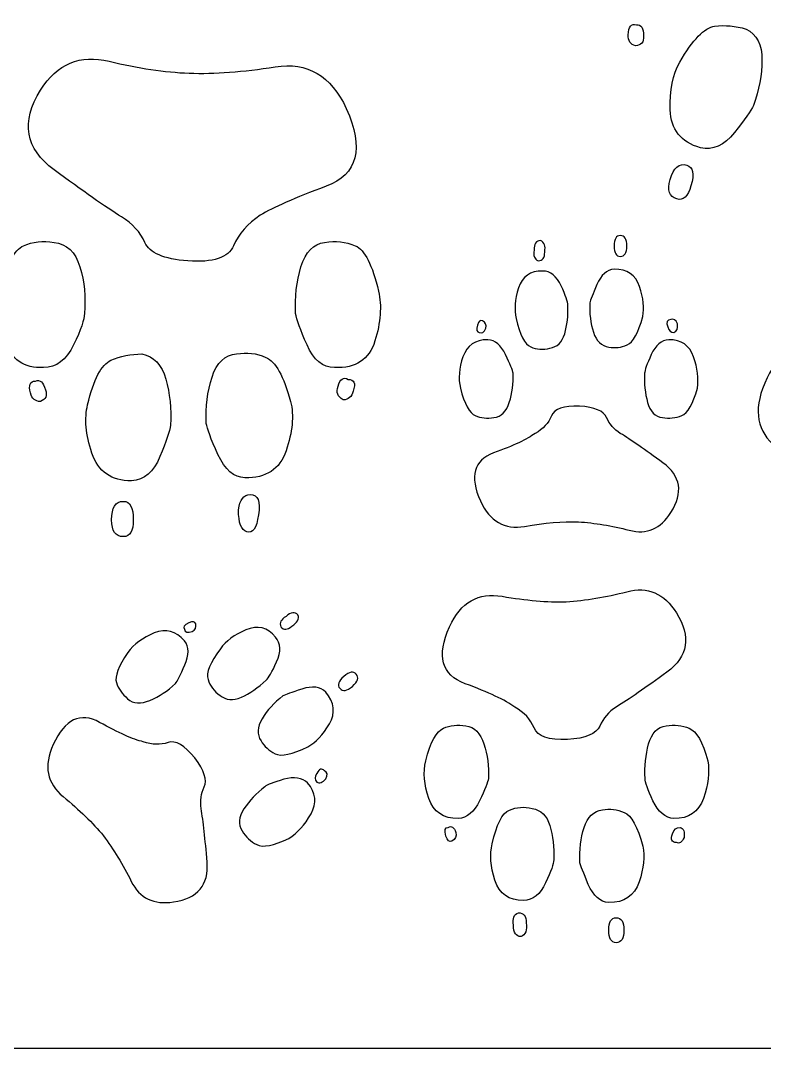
# Model space of a CAD drawing. Header units: centimetres. Extents: x -9.9 to 9.7, y -12.2 to 6.9.
# Drawn here: x 3.737 to 6.684, y -12.22 to -8.15 of the extents above; entities that cross this region are included whole.
import ezdxf

# ---------------------------------------------------------------- set-up
doc = ezdxf.new("R2010")
doc.units = ezdxf.units.CM
doc.header["$MEASUREMENT"] = 0
doc.layers.add('layer 1', color=7, linetype='Continuous')

msp = doc.modelspace()

# ---------------------------------------------------------------- linework, layer by layer
at = {"layer": 'layer 1', "color": 242}
for points, knots in [([(0.25774, -12.21967), (0.25774, -12.21967), (9.65174, -12.21967), (9.65174, -12.21967), (9.65174, -12.21967), (9.65174, -12.21967), (9.65174, 6.88145), (9.65174, 6.88145), (9.65174, 6.88145), (9.65174, 6.88145), (0.25774, 6.88145), (0.25774, 6.88145), (0.25774, 6.88145), (0.25774, 6.88145), (0.25774, -12.21967), (0.25774, -12.21967)], [0, 0, 0, 0, 0.2, 0.2, 0.2, 0.2, 0.4, 0.4, 0.4, 0.4, 0.6, 0.6, 0.6, 0.6, 1, 1, 1, 1]), ([(6.17261, -8.25056), (6.19544, -8.24899), (6.20642, -8.23562), (6.2046, -8.21144), (6.2046, -8.21144), (6.20487, -8.18021), (6.19565, -8.16599), (6.1767, -8.16742), (6.1767, -8.16742), (6.15612, -8.16136), (6.14515, -8.17473), (6.14395, -8.20696), (6.14395, -8.20696), (6.1434, -8.23045), (6.15321, -8.24484), (6.17261, -8.25056)], [0, 0, 0, 0, 0.2, 0.2, 0.2, 0.2, 0.4, 0.4, 0.4, 0.4, 0.6, 0.6, 0.6, 0.6, 1, 1, 1, 1]), ([(6.42987, -8.65425), (6.47911, -8.66495), (6.52398, -8.64496), (6.56467, -8.5937), (6.56467, -8.5937), (6.60517, -8.54303), (6.63048, -8.50705), (6.64042, -8.48634), (6.64042, -8.48634), (6.66233, -8.42508), (6.67304, -8.36498), (6.67388, -8.3058), (6.67388, -8.3058), (6.67473, -8.24662), (6.65353, -8.20586), (6.61145, -8.18387), (6.61145, -8.18387), (6.56913, -8.17139), (6.5275, -8.16741), (6.48619, -8.17312), (6.48619, -8.17312), (6.44566, -8.17841), (6.39961, -8.22616), (6.34825, -8.3158), (6.34825, -8.3158), (6.32006, -8.36371), (6.30732, -8.42641), (6.31002, -8.50388), (6.31002, -8.50388), (6.31272, -8.58135), (6.35287, -8.63154), (6.42987, -8.65425)], [0, 0, 0, 0, 0.1111111, 0.1111111, 0.1111111, 0.1111111, 0.2222222, 0.2222222, 0.2222222, 0.2222222, 0.3333333, 0.3333333, 0.3333333, 0.3333333, 0.4444444, 0.4444444, 0.4444444, 0.4444444, 0.5555556, 0.5555556, 0.5555556, 0.5555556, 0.6666667, 0.6666667, 0.6666667, 0.6666667, 0.7777778, 0.7777778, 0.7777778, 0.7777778, 1, 1, 1, 1]), ([(4.39907, -9.1021), (4.49958, -9.10946), (4.56025, -9.08924), (4.58047, -9.04205), (4.58047, -9.04205), (4.6007, -8.99485), (4.63625, -8.9544), (4.6865, -8.9207), (4.6865, -8.9207), (4.73675, -8.89067), (4.82378, -8.85268), (4.94757, -8.8061), (4.94757, -8.8061), (5.07137, -8.75952), (5.09834, -8.65717), (5.02724, -8.49906), (5.02724, -8.49906), (4.96657, -8.36852), (4.8728, -8.31337), (4.74534, -8.33359), (4.74534, -8.33359), (4.61847, -8.35382), (4.5051, -8.36239), (4.40458, -8.35871), (4.40458, -8.35871), (4.30775, -8.35504), (4.20174, -8.33911), (4.08774, -8.31153), (4.08774, -8.31153), (3.97314, -8.28334), (3.88244, -8.32134), (3.81564, -8.42552), (3.81564, -8.42552), (3.7378, -8.55237), (3.75558, -8.65779), (3.86957, -8.74114), (3.86957, -8.74114), (3.98294, -8.82509), (4.07242, -8.8876), (4.13677, -8.92805), (4.13677, -8.92805), (4.18028, -8.9544), (4.21092, -8.98812), (4.22931, -9.02917), (4.22931, -9.02917), (4.2477, -9.07085), (4.3047, -9.09475), (4.39907, -9.1021)], [0, 0, 0, 0, 0.0769231, 0.0769231, 0.0769231, 0.0769231, 0.1538462, 0.1538462, 0.1538462, 0.1538462, 0.2307692, 0.2307692, 0.2307692, 0.2307692, 0.3076923, 0.3076923, 0.3076923, 0.3076923, 0.3846154, 0.3846154, 0.3846154, 0.3846154, 0.4615385, 0.4615385, 0.4615385, 0.4615385, 0.5384615, 0.5384615, 0.5384615, 0.5384615, 0.6153846, 0.6153846, 0.6153846, 0.6153846, 0.6923077, 0.6923077, 0.6923077, 0.6923077, 0.7692308, 0.7692308, 0.7692308, 0.7692308, 0.8461538, 0.8461538, 0.8461538, 0.8461538, 1, 1, 1, 1]), ([(6.33628, -8.85667), (6.36156, -8.86413), (6.38014, -8.84661), (6.39263, -8.80428), (6.39263, -8.80428), (6.40651, -8.75726), (6.4011, -8.7301), (6.37582, -8.72265), (6.37582, -8.72265), (6.34585, -8.71381), (6.32421, -8.73298), (6.31034, -8.78001), (6.31034, -8.78001), (6.29786, -8.82233), (6.30631, -8.84783), (6.33628, -8.85667)], [0, 0, 0, 0, 0.2, 0.2, 0.2, 0.2, 0.4, 0.4, 0.4, 0.4, 0.6, 0.6, 0.6, 0.6, 1, 1, 1, 1]), ([(3.8279, -9.52436), (3.87815, -9.52436), (3.91798, -9.49433), (3.94679, -9.43427), (3.94679, -9.43427), (3.97559, -9.37421), (3.98969, -9.33315), (3.98969, -9.31048), (3.98969, -9.31048), (3.99582, -9.24551), (3.98969, -9.18423), (3.97191, -9.1254), (3.97191, -9.1254), (3.95353, -9.06656), (3.91982, -9.03469), (3.86957, -9.02857), (3.86957, -9.02857), (3.82544, -9.02121), (3.78499, -9.02611), (3.74822, -9.04205), (3.74822, -9.04205), (3.71145, -9.05798), (3.6802, -9.11804), (3.65384, -9.22223), (3.65384, -9.22223), (3.64097, -9.27983), (3.6471, -9.34541), (3.67345, -9.41895), (3.67345, -9.41895), (3.6998, -9.49249), (3.75129, -9.52743), (3.8279, -9.52436)], [0, 0, 0, 0, 0.1111111, 0.1111111, 0.1111111, 0.1111111, 0.2222222, 0.2222222, 0.2222222, 0.2222222, 0.3333333, 0.3333333, 0.3333333, 0.3333333, 0.4444444, 0.4444444, 0.4444444, 0.4444444, 0.5555556, 0.5555556, 0.5555556, 0.5555556, 0.6666667, 0.6666667, 0.6666667, 0.6666667, 0.7777778, 0.7777778, 0.7777778, 0.7777778, 1, 1, 1, 1]), ([(4.98067, -9.52436), (5.06463, -9.52743), (5.11795, -9.49249), (5.14062, -9.41895), (5.14062, -9.41895), (5.1633, -9.34541), (5.1682, -9.27983), (5.15472, -9.22223), (5.15472, -9.22223), (5.13082, -9.11804), (5.10017, -9.05798), (5.06279, -9.04205), (5.06279, -9.04205), (5.02479, -9.02611), (4.98434, -9.02121), (4.94144, -9.02857), (4.94144, -9.02857), (4.89732, -9.03469), (4.86607, -9.06656), (4.84768, -9.1254), (4.84768, -9.1254), (4.82991, -9.18423), (4.82255, -9.24551), (4.82623, -9.31048), (4.82623, -9.31048), (4.82991, -9.33315), (4.84523, -9.37421), (4.87158, -9.43427), (4.87158, -9.43427), (4.89793, -9.49433), (4.93409, -9.52436), (4.98067, -9.52436)], [0, 0, 0, 0, 0.1111111, 0.1111111, 0.1111111, 0.1111111, 0.2222222, 0.2222222, 0.2222222, 0.2222222, 0.3333333, 0.3333333, 0.3333333, 0.3333333, 0.4444444, 0.4444444, 0.4444444, 0.4444444, 0.5555556, 0.5555556, 0.5555556, 0.5555556, 0.6666667, 0.6666667, 0.6666667, 0.6666667, 0.7777778, 0.7777778, 0.7777778, 0.7777778, 1, 1, 1, 1]), ([(5.7965, -9.02165), (5.81137, -9.02776), (5.8171, -9.04302), (5.81328, -9.06744), (5.81328, -9.06744), (5.81328, -9.08994), (5.80489, -9.101), (5.78772, -9.101), (5.78772, -9.101), (5.77285, -9.09566), (5.76712, -9.08193), (5.77094, -9.0598), (5.77094, -9.0598), (5.77094, -9.03424), (5.77933, -9.02165), (5.7965, -9.02165)], [0, 0, 0, 0, 0.2, 0.2, 0.2, 0.2, 0.4, 0.4, 0.4, 0.4, 0.6, 0.6, 0.6, 0.6, 1, 1, 1, 1]), ([(6.11272, -9.00144), (6.12989, -9.00144), (6.13866, -9.01517), (6.13866, -9.04302), (6.13866, -9.04302), (6.13866, -9.07048), (6.12989, -9.08422), (6.11272, -9.08422), (6.11272, -9.08422), (6.09632, -9.08422), (6.08831, -9.07048), (6.08831, -9.04302), (6.08831, -9.04302), (6.08831, -9.01517), (6.09632, -9.00144), (6.11272, -9.00144)], [0, 0, 0, 0, 0.2, 0.2, 0.2, 0.2, 0.4, 0.4, 0.4, 0.4, 0.6, 0.6, 0.6, 0.6, 1, 1, 1, 1]), ([(5.80451, -9.1422), (5.83579, -9.1422), (5.8602, -9.16165), (5.87813, -9.20056), (5.87813, -9.20056), (5.89605, -9.23909), (5.90483, -9.26464), (5.90483, -9.27647), (5.90483, -9.27647), (5.90635, -9.31881), (5.90216, -9.35696), (5.89224, -9.39052), (5.89224, -9.39052), (5.88195, -9.42409), (5.86249, -9.44278), (5.8335, -9.44736), (5.8335, -9.44736), (5.8068, -9.45423), (5.78124, -9.45232), (5.75759, -9.4424), (5.75759, -9.4424), (5.73356, -9.43248), (5.71449, -9.39472), (5.70037, -9.32987), (5.70037, -9.32987), (5.6916, -9.29516), (5.69465, -9.25473), (5.70953, -9.20895), (5.70953, -9.20895), (5.72441, -9.16318), (5.75607, -9.14067), (5.80451, -9.1422)], [0, 0, 0, 0, 0.1111111, 0.1111111, 0.1111111, 0.1111111, 0.2222222, 0.2222222, 0.2222222, 0.2222222, 0.3333333, 0.3333333, 0.3333333, 0.3333333, 0.4444444, 0.4444444, 0.4444444, 0.4444444, 0.5555556, 0.5555556, 0.5555556, 0.5555556, 0.6666667, 0.6666667, 0.6666667, 0.6666667, 0.7777778, 0.7777778, 0.7777778, 0.7777778, 1, 1, 1, 1]), ([(6.08831, -9.13457), (6.13981, -9.13457), (6.17299, -9.15746), (6.18902, -9.20323), (6.18902, -9.20323), (6.20466, -9.249), (6.20847, -9.28868), (6.20122, -9.32224), (6.20122, -9.32224), (6.18406, -9.38709), (6.16346, -9.42447), (6.13981, -9.43439), (6.13981, -9.43439), (6.11577, -9.44469), (6.09175, -9.44736), (6.06695, -9.44278), (6.06695, -9.44278), (6.03796, -9.43935), (6.01774, -9.41951), (6.0063, -9.38442), (6.0063, -9.38442), (5.99447, -9.34895), (5.98989, -9.31004), (5.99218, -9.26731), (5.99218, -9.26731), (5.99447, -9.25778), (6.00363, -9.23374), (6.02003, -9.19522), (6.02003, -9.19522), (6.03643, -9.15707), (6.05932, -9.13686), (6.08831, -9.13457)], [0, 0, 0, 0, 0.1111111, 0.1111111, 0.1111111, 0.1111111, 0.2222222, 0.2222222, 0.2222222, 0.2222222, 0.3333333, 0.3333333, 0.3333333, 0.3333333, 0.4444444, 0.4444444, 0.4444444, 0.4444444, 0.5555556, 0.5555556, 0.5555556, 0.5555556, 0.6666667, 0.6666667, 0.6666667, 0.6666667, 0.7777778, 0.7777778, 0.7777778, 0.7777778, 1, 1, 1, 1]), ([(5.56648, -9.33903), (5.5783, -9.3459), (5.58289, -9.35543), (5.57983, -9.36802), (5.57983, -9.36802), (5.57296, -9.38519), (5.56458, -9.3909), (5.55389, -9.3848), (5.55389, -9.3848), (5.5436, -9.3848), (5.54093, -9.37526), (5.54627, -9.35581), (5.54627, -9.35581), (5.55161, -9.34094), (5.55809, -9.33521), (5.56648, -9.33903)], [0, 0, 0, 0, 0.2, 0.2, 0.2, 0.2, 0.4, 0.4, 0.4, 0.4, 0.6, 0.6, 0.6, 0.6, 1, 1, 1, 1]), ([(6.31299, -9.33445), (6.32329, -9.32949), (6.33206, -9.33483), (6.33854, -9.35124), (6.33854, -9.35124), (6.3416, -9.36992), (6.33702, -9.38099), (6.32519, -9.3848), (6.32519, -9.3848), (6.31337, -9.3848), (6.30498, -9.37793), (6.3004, -9.36344), (6.3004, -9.36344), (6.29316, -9.34436), (6.29735, -9.33445), (6.31299, -9.33445)], [0, 0, 0, 0, 0.2, 0.2, 0.2, 0.2, 0.4, 0.4, 0.4, 0.4, 0.6, 0.6, 0.6, 0.6, 1, 1, 1, 1]), ([(5.58746, -9.41379), (5.61683, -9.41609), (5.6401, -9.43592), (5.65803, -9.47292), (5.65803, -9.47292), (5.67596, -9.5103), (5.68588, -9.5351), (5.68817, -9.54692), (5.68817, -9.54692), (5.68969, -9.58697), (5.68473, -9.6255), (5.67291, -9.66212), (5.67291, -9.66212), (5.66146, -9.69835), (5.64125, -9.71858), (5.61225, -9.72239), (5.61225, -9.72239), (5.58518, -9.72696), (5.56076, -9.72429), (5.53787, -9.71438), (5.53787, -9.71438), (5.51499, -9.70484), (5.49553, -9.66861), (5.47913, -9.60604), (5.47913, -9.60604), (5.47035, -9.56828), (5.47379, -9.52671), (5.48943, -9.48131), (5.48943, -9.48131), (5.50507, -9.4363), (5.53749, -9.41379), (5.58746, -9.41379)], [0, 0, 0, 0, 0.1111111, 0.1111111, 0.1111111, 0.1111111, 0.2222222, 0.2222222, 0.2222222, 0.2222222, 0.3333333, 0.3333333, 0.3333333, 0.3333333, 0.4444444, 0.4444444, 0.4444444, 0.4444444, 0.5555556, 0.5555556, 0.5555556, 0.5555556, 0.6666667, 0.6666667, 0.6666667, 0.6666667, 0.7777778, 0.7777778, 0.7777778, 0.7777778, 1, 1, 1, 1]), ([(6.30498, -9.41379), (6.35418, -9.41379), (6.38699, -9.4363), (6.40301, -9.48131), (6.40301, -9.48131), (6.41903, -9.52671), (6.42399, -9.56828), (6.41788, -9.60604), (6.41788, -9.60604), (6.40072, -9.66861), (6.38012, -9.70484), (6.35571, -9.71438), (6.35571, -9.71438), (6.33168, -9.72429), (6.30612, -9.72696), (6.27942, -9.72239), (6.27942, -9.72239), (6.25043, -9.71858), (6.23059, -9.69835), (6.22068, -9.66212), (6.22068, -9.66212), (6.21076, -9.6255), (6.20656, -9.58697), (6.20885, -9.54692), (6.20885, -9.54692), (6.20885, -9.5351), (6.21762, -9.5103), (6.23517, -9.47292), (6.23517, -9.47292), (6.25271, -9.43592), (6.27598, -9.41609), (6.30498, -9.41379)], [0, 0, 0, 0, 0.1111111, 0.1111111, 0.1111111, 0.1111111, 0.2222222, 0.2222222, 0.2222222, 0.2222222, 0.3333333, 0.3333333, 0.3333333, 0.3333333, 0.4444444, 0.4444444, 0.4444444, 0.4444444, 0.5555556, 0.5555556, 0.5555556, 0.5555556, 0.6666667, 0.6666667, 0.6666667, 0.6666667, 0.7777778, 0.7777778, 0.7777778, 0.7777778, 1, 1, 1, 1]), ([(4.1766, -9.97297), (4.22686, -9.96929), (4.26425, -9.93743), (4.28876, -9.87675), (4.28876, -9.87675), (4.31327, -9.81669), (4.32737, -9.77502), (4.33105, -9.75234), (4.33105, -9.75234), (4.33472, -9.68738), (4.32798, -9.6267), (4.31205, -9.56971), (4.31205, -9.56971), (4.29611, -9.51272), (4.26425, -9.47962), (4.21767, -9.47043), (4.21767, -9.47043), (4.17355, -9.47043), (4.13248, -9.4784), (4.09449, -9.49555), (4.09449, -9.49555), (4.0571, -9.5121), (4.02646, -9.57094), (4.00255, -9.67144), (4.00255, -9.67144), (3.98907, -9.72538), (3.99459, -9.78911), (4.0191, -9.86266), (4.0191, -9.86266), (4.04362, -9.93619), (4.09632, -9.97297), (4.1766, -9.97297)], [0, 0, 0, 0, 0.1111111, 0.1111111, 0.1111111, 0.1111111, 0.2222222, 0.2222222, 0.2222222, 0.2222222, 0.3333333, 0.3333333, 0.3333333, 0.3333333, 0.4444444, 0.4444444, 0.4444444, 0.4444444, 0.5555556, 0.5555556, 0.5555556, 0.5555556, 0.6666667, 0.6666667, 0.6666667, 0.6666667, 0.7777778, 0.7777778, 0.7777778, 0.7777778, 1, 1, 1, 1]), ([(4.62521, -9.96009), (4.70917, -9.96255), (4.76372, -9.92701), (4.78884, -9.85346), (4.78884, -9.85346), (4.81398, -9.77992), (4.8201, -9.71496), (4.80662, -9.65858), (4.80662, -9.65858), (4.77904, -9.55806), (4.74656, -9.49984), (4.70856, -9.48391), (4.70856, -9.48391), (4.67117, -9.46736), (4.63256, -9.46307), (4.59273, -9.47043), (4.59273, -9.47043), (4.54615, -9.47411), (4.51367, -9.50413), (4.49528, -9.56175), (4.49528, -9.56175), (4.4769, -9.61935), (4.46893, -9.68002), (4.47262, -9.74499), (4.47262, -9.74499), (4.47506, -9.76521), (4.49039, -9.80627), (4.51858, -9.86817), (4.51858, -9.86817), (4.54677, -9.92946), (4.58231, -9.96009), (4.62521, -9.96009)], [0, 0, 0, 0, 0.1111111, 0.1111111, 0.1111111, 0.1111111, 0.2222222, 0.2222222, 0.2222222, 0.2222222, 0.3333333, 0.3333333, 0.3333333, 0.3333333, 0.4444444, 0.4444444, 0.4444444, 0.4444444, 0.5555556, 0.5555556, 0.5555556, 0.5555556, 0.6666667, 0.6666667, 0.6666667, 0.6666667, 0.7777778, 0.7777778, 0.7777778, 0.7777778, 1, 1, 1, 1]), ([(7.35113, -9.61263), (7.40162, -9.66893), (7.42007, -9.71329), (7.40813, -9.74602), (7.40813, -9.74602), (7.39553, -9.77876), (7.39369, -9.81335), (7.40195, -9.8498), (7.40195, -9.8498), (7.41759, -9.90863), (7.43392, -9.99195), (7.45196, -10.10008), (7.45196, -10.10008), (7.47, -10.20753), (7.42267, -10.27534), (7.30965, -10.30252), (7.30965, -10.30252), (7.21737, -10.32536), (7.14785, -10.29887), (7.10142, -10.22271), (7.10142, -10.22271), (7.05465, -10.14622), (7.00432, -10.07817), (6.9504, -10.01789), (6.9504, -10.01789), (6.89589, -9.96232), (6.82728, -9.90629), (6.74456, -9.84979), (6.74456, -9.84979), (6.66184, -9.7933), (6.63884, -9.71276), (6.67588, -9.60785), (6.67588, -9.60785), (6.72135, -9.48268), (6.79121, -9.44138), (6.88646, -9.4836), (6.88646, -9.4836), (6.98139, -9.52615), (7.0529, -9.5506), (7.10098, -9.55761), (7.10098, -9.55761), (7.14443, -9.5687), (7.18367, -9.56645), (7.21834, -9.55117), (7.21834, -9.55117), (7.25302, -9.53589), (7.29727, -9.55638), (7.35113, -9.61263)], [0, 0, 0, 0, 0.0769231, 0.0769231, 0.0769231, 0.0769231, 0.1538462, 0.1538462, 0.1538462, 0.1538462, 0.2307692, 0.2307692, 0.2307692, 0.2307692, 0.3076923, 0.3076923, 0.3076923, 0.3076923, 0.3846154, 0.3846154, 0.3846154, 0.3846154, 0.4615385, 0.4615385, 0.4615385, 0.4615385, 0.5384615, 0.5384615, 0.5384615, 0.5384615, 0.6153846, 0.6153846, 0.6153846, 0.6153846, 0.6923077, 0.6923077, 0.6923077, 0.6923077, 0.7692308, 0.7692308, 0.7692308, 0.7692308, 0.8461538, 0.8461538, 0.8461538, 0.8461538, 1, 1, 1, 1]), ([(5.01499, -9.65183), (5.03521, -9.65183), (5.04869, -9.64019), (5.05421, -9.61751), (5.05421, -9.61751), (5.06524, -9.58626), (5.0585, -9.57094), (5.03459, -9.57094), (5.03459, -9.57094), (5.0156, -9.55991), (5.00212, -9.5691), (4.99538, -9.59791), (4.99538, -9.59791), (4.98557, -9.62181), (4.99231, -9.63958), (5.01499, -9.65183)], [0, 0, 0, 0, 0.2, 0.2, 0.2, 0.2, 0.4, 0.4, 0.4, 0.4, 0.6, 0.6, 0.6, 0.6, 1, 1, 1, 1]), ([(3.81564, -9.65858), (3.83708, -9.65061), (3.84383, -9.63467), (3.83525, -9.612), (3.83525, -9.612), (3.82666, -9.58197), (3.8138, -9.57094), (3.79603, -9.57768), (3.79603, -9.57768), (3.77457, -9.57768), (3.76784, -9.59361), (3.7758, -9.62486), (3.7758, -9.62486), (3.78193, -9.64754), (3.79541, -9.65858), (3.81564, -9.65858)], [0, 0, 0, 0, 0.2, 0.2, 0.2, 0.2, 0.4, 0.4, 0.4, 0.4, 0.6, 0.6, 0.6, 0.6, 1, 1, 1, 1]), ([(5.9506, -9.67662), (6.01126, -9.68081), (6.04673, -9.69607), (6.05818, -9.72162), (6.05818, -9.72162), (6.06923, -9.74756), (6.08755, -9.76854), (6.11272, -9.78495), (6.11272, -9.78495), (6.15468, -9.81012), (6.21076, -9.84903), (6.28171, -9.90129), (6.28171, -9.90129), (6.35228, -9.95317), (6.36296, -10.01878), (6.31299, -10.09774), (6.31299, -10.09774), (6.27256, -10.16259), (6.21762, -10.18624), (6.1482, -10.16831), (6.1482, -10.16831), (6.07839, -10.15038), (6.01126, -10.13932), (5.94641, -10.13474), (5.94641, -10.13474), (5.88385, -10.13322), (5.8129, -10.13932), (5.73356, -10.15305), (5.73356, -10.15305), (5.65422, -10.16678), (5.59586, -10.13322), (5.55847, -10.05196), (5.55847, -10.05196), (5.5146, -9.95431), (5.53176, -9.89138), (5.61035, -9.86238), (5.61035, -9.86238), (5.68893, -9.83377), (5.74385, -9.80784), (5.77552, -9.78495), (5.77552, -9.78495), (5.8068, -9.76702), (5.82816, -9.74375), (5.8396, -9.71553), (5.8396, -9.71553), (5.85105, -9.6873), (5.88805, -9.67433), (5.9506, -9.67662)], [0, 0, 0, 0, 0.0769231, 0.0769231, 0.0769231, 0.0769231, 0.1538462, 0.1538462, 0.1538462, 0.1538462, 0.2307692, 0.2307692, 0.2307692, 0.2307692, 0.3076923, 0.3076923, 0.3076923, 0.3076923, 0.3846154, 0.3846154, 0.3846154, 0.3846154, 0.4615385, 0.4615385, 0.4615385, 0.4615385, 0.5384615, 0.5384615, 0.5384615, 0.5384615, 0.6153846, 0.6153846, 0.6153846, 0.6153846, 0.6923077, 0.6923077, 0.6923077, 0.6923077, 0.7692308, 0.7692308, 0.7692308, 0.7692308, 0.8461538, 0.8461538, 0.8461538, 0.8461538, 1, 1, 1, 1]), ([(4.63256, -10.17398), (4.65647, -10.18256), (4.67179, -10.1605), (4.67914, -10.10779), (4.67914, -10.10779), (4.68772, -10.05386), (4.6767, -10.0269), (4.64666, -10.0269), (4.64666, -10.0269), (4.62031, -10.0269), (4.60499, -10.04712), (4.60009, -10.08757), (4.60009, -10.08757), (4.60009, -10.13905), (4.61112, -10.16786), (4.63256, -10.17398)], [0, 0, 0, 0, 0.2, 0.2, 0.2, 0.2, 0.4, 0.4, 0.4, 0.4, 0.6, 0.6, 0.6, 0.6, 1, 1, 1, 1]), ([(4.14412, -10.1936), (4.17048, -10.1936), (4.18335, -10.17153), (4.18335, -10.12741), (4.18335, -10.12741), (4.18335, -10.07838), (4.17048, -10.05386), (4.14412, -10.05386), (4.14412, -10.05386), (4.11287, -10.05386), (4.09754, -10.07838), (4.09754, -10.12741), (4.09754, -10.12741), (4.09754, -10.17153), (4.11287, -10.1936), (4.14412, -10.1936)], [0, 0, 0, 0, 0.2, 0.2, 0.2, 0.2, 0.4, 0.4, 0.4, 0.4, 0.6, 0.6, 0.6, 0.6, 1, 1, 1, 1]), ([(5.9032, -10.99696), (5.97542, -10.99197), (6.01766, -10.97379), (6.03129, -10.94337), (6.03129, -10.94337), (6.04446, -10.91248), (6.06626, -10.88749), (6.09625, -10.86796), (6.09625, -10.86796), (6.14622, -10.83798), (6.21298, -10.79165), (6.29747, -10.72942), (6.29747, -10.72942), (6.3815, -10.66765), (6.39422, -10.58952), (6.33472, -10.49549), (6.33472, -10.49549), (6.28657, -10.41828), (6.22116, -10.39011), (6.13849, -10.41146), (6.13849, -10.41146), (6.05536, -10.43281), (5.97542, -10.44599), (5.8982, -10.45144), (5.8982, -10.45144), (5.82371, -10.45325), (5.73922, -10.44599), (5.64474, -10.42963), (5.64474, -10.42963), (5.55026, -10.41328), (5.48076, -10.45325), (5.43625, -10.55), (5.43625, -10.55), (5.38401, -10.66628), (5.40445, -10.74123), (5.49803, -10.77576), (5.49803, -10.77576), (5.5916, -10.80982), (5.65701, -10.84071), (5.69471, -10.86796), (5.69471, -10.86796), (5.73196, -10.88931), (5.75739, -10.91702), (5.77102, -10.95064), (5.77102, -10.95064), (5.78464, -10.98424), (5.8287, -10.99969), (5.9032, -10.99696)], [0, 0, 0, 0, 0.0769231, 0.0769231, 0.0769231, 0.0769231, 0.1538462, 0.1538462, 0.1538462, 0.1538462, 0.2307692, 0.2307692, 0.2307692, 0.2307692, 0.3076923, 0.3076923, 0.3076923, 0.3076923, 0.3846154, 0.3846154, 0.3846154, 0.3846154, 0.4615385, 0.4615385, 0.4615385, 0.4615385, 0.5384615, 0.5384615, 0.5384615, 0.5384615, 0.6153846, 0.6153846, 0.6153846, 0.6153846, 0.6923077, 0.6923077, 0.6923077, 0.6923077, 0.7692308, 0.7692308, 0.7692308, 0.7692308, 0.8461538, 0.8461538, 0.8461538, 0.8461538, 1, 1, 1, 1]), ([(4.83578, -10.5035), (4.8411, -10.51932), (4.83302, -10.53417), (4.81128, -10.54777), (4.81128, -10.54777), (4.79363, -10.56306), (4.77925, -10.56399), (4.76759, -10.55053), (4.76759, -10.55053), (4.76167, -10.53524), (4.76855, -10.52142), (4.78849, -10.50938), (4.78849, -10.50938), (4.80854, -10.49201), (4.82411, -10.49004), (4.83578, -10.5035)], [0, 0, 0, 0, 0.2, 0.2, 0.2, 0.2, 0.4, 0.4, 0.4, 0.4, 0.6, 0.6, 0.6, 0.6, 1, 1, 1, 1]), ([(4.43059, -10.53876), (4.43323, -10.55269), (4.42886, -10.56276), (4.41692, -10.56892), (4.41692, -10.56892), (4.39879, -10.5752), (4.3886, -10.57251), (4.38613, -10.55998), (4.38613, -10.55998), (4.37913, -10.55191), (4.3848, -10.54333), (4.40368, -10.5343), (4.40368, -10.5343), (4.41898, -10.52839), (4.42788, -10.52958), (4.43059, -10.53876)], [0, 0, 0, 0, 0.2, 0.2, 0.2, 0.2, 0.4, 0.4, 0.4, 0.4, 0.6, 0.6, 0.6, 0.6, 1, 1, 1, 1]), ([(4.3862, -10.60601), (4.40437, -10.6306), (4.40462, -10.66232), (4.38778, -10.70153), (4.38778, -10.70153), (4.37065, -10.74099), (4.35794, -10.76562), (4.35022, -10.77544), (4.35022, -10.77544), (4.31985, -10.80385), (4.28626, -10.82614), (4.24951, -10.84175), (4.24951, -10.84175), (4.21332, -10.8574), (4.18372, -10.85528), (4.16103, -10.83513), (4.16103, -10.83513), (4.13904, -10.817), (4.12454, -10.79604), (4.11677, -10.77136), (4.11677, -10.77136), (4.1087, -10.74693), (4.1239, -10.70705), (4.16182, -10.65168), (4.16182, -10.65168), (4.18547, -10.61913), (4.22042, -10.59358), (4.26664, -10.575), (4.26664, -10.575), (4.31257, -10.55668), (4.35225, -10.56682), (4.3862, -10.60601)], [0, 0, 0, 0, 0.1111111, 0.1111111, 0.1111111, 0.1111111, 0.2222222, 0.2222222, 0.2222222, 0.2222222, 0.3333333, 0.3333333, 0.3333333, 0.3333333, 0.4444444, 0.4444444, 0.4444444, 0.4444444, 0.5555556, 0.5555556, 0.5555556, 0.5555556, 0.6666667, 0.6666667, 0.6666667, 0.6666667, 0.7777778, 0.7777778, 0.7777778, 0.7777778, 1, 1, 1, 1]), ([(4.74669, -10.59169), (4.76794, -10.61622), (4.76927, -10.64859), (4.75094, -10.68908), (4.75094, -10.68908), (4.7329, -10.72932), (4.71882, -10.75357), (4.70955, -10.7616), (4.70955, -10.7616), (4.67737, -10.79157), (4.64461, -10.8142), (4.61155, -10.82922), (4.61155, -10.82922), (4.57822, -10.84396), (4.55034, -10.8414), (4.52705, -10.82178), (4.52705, -10.82178), (4.50352, -10.8055), (4.48765, -10.78416), (4.47937, -10.75887), (4.47937, -10.75887), (4.47081, -10.73329), (4.48747, -10.69267), (4.52874, -10.63754), (4.52874, -10.63754), (4.55, -10.60707), (4.58379, -10.58199), (4.62979, -10.56255), (4.62979, -10.56255), (4.6758, -10.54312), (4.71496, -10.55266), (4.74669, -10.59169)], [0, 0, 0, 0, 0.1111111, 0.1111111, 0.1111111, 0.1111111, 0.2222222, 0.2222222, 0.2222222, 0.2222222, 0.3333333, 0.3333333, 0.3333333, 0.3333333, 0.4444444, 0.4444444, 0.4444444, 0.4444444, 0.5555556, 0.5555556, 0.5555556, 0.5555556, 0.6666667, 0.6666667, 0.6666667, 0.6666667, 0.7777778, 0.7777778, 0.7777778, 0.7777778, 1, 1, 1, 1]), ([(5.0665, -10.73777), (5.07816, -10.75123), (5.07335, -10.76745), (5.05151, -10.78637), (5.05151, -10.78637), (5.02997, -10.80503), (5.01324, -10.80748), (5.00158, -10.79401), (5.00158, -10.79401), (4.99043, -10.78115), (4.99576, -10.76554), (5.0173, -10.74688), (5.0173, -10.74688), (5.03914, -10.72795), (5.05535, -10.72491), (5.0665, -10.73777)], [0, 0, 0, 0, 0.2, 0.2, 0.2, 0.2, 0.4, 0.4, 0.4, 0.4, 0.6, 0.6, 0.6, 0.6, 1, 1, 1, 1]), ([(4.9455, -10.80908), (4.9805, -10.84947), (4.98509, -10.89105), (4.96008, -10.93471), (4.96008, -10.93471), (4.93481, -10.97808), (4.90629, -11.00803), (4.87503, -11.02515), (4.87503, -11.02515), (4.81251, -11.05575), (4.7692, -11.065), (4.74535, -11.05318), (4.74535, -11.05318), (4.72094, -11.04134), (4.70252, -11.02431), (4.68927, -11.00175), (4.68927, -11.00175), (4.67226, -10.97669), (4.67408, -10.94735), (4.69383, -10.91453), (4.69383, -10.91453), (4.71361, -10.88115), (4.74102, -10.85113), (4.77608, -10.82389), (4.77608, -10.82389), (4.78511, -10.81921), (4.81018, -10.81005), (4.85154, -10.79674), (4.85154, -10.79674), (4.89261, -10.78369), (4.92401, -10.7879), (4.9455, -10.80908)], [0, 0, 0, 0, 0.1111111, 0.1111111, 0.1111111, 0.1111111, 0.2222222, 0.2222222, 0.2222222, 0.2222222, 0.3333333, 0.3333333, 0.3333333, 0.3333333, 0.4444444, 0.4444444, 0.4444444, 0.4444444, 0.5555556, 0.5555556, 0.5555556, 0.5555556, 0.6666667, 0.6666667, 0.6666667, 0.6666667, 0.7777778, 0.7777778, 0.7777778, 0.7777778, 1, 1, 1, 1]), ([(4.42683, -11.06939), (4.46475, -11.11981), (4.47689, -11.15799), (4.46462, -11.18434), (4.46462, -11.18434), (4.45179, -11.21064), (4.44778, -11.23926), (4.45202, -11.27014), (4.45202, -11.27014), (4.46079, -11.32015), (4.46837, -11.39057), (4.4756, -11.48172), (4.4756, -11.48172), (4.48286, -11.57231), (4.43867, -11.62527), (4.34278, -11.63974), (4.34278, -11.63974), (4.26445, -11.65208), (4.20858, -11.62508), (4.17547, -11.55844), (4.17547, -11.55844), (4.1421, -11.49152), (4.10516, -11.43135), (4.06469, -11.37738), (4.06469, -11.37738), (4.02337, -11.32729), (3.97038, -11.27579), (3.9057, -11.22289), (3.9057, -11.22289), (3.84102, -11.17), (3.82769, -11.10141), (3.86601, -11.01689), (3.86601, -11.01689), (3.91279, -10.91613), (3.97381, -10.88683), (4.04995, -10.92876), (4.04995, -10.92876), (4.12577, -10.97095), (4.18343, -10.9964), (4.2229, -11.00568), (4.2229, -11.00568), (4.25821, -11.01804), (4.29098, -11.01898), (4.32089, -11.00877), (4.32089, -11.00877), (4.35081, -10.99857), (4.38612, -11.01877), (4.42683, -11.06939)], [0, 0, 0, 0, 0.0769231, 0.0769231, 0.0769231, 0.0769231, 0.1538462, 0.1538462, 0.1538462, 0.1538462, 0.2307692, 0.2307692, 0.2307692, 0.2307692, 0.3076923, 0.3076923, 0.3076923, 0.3076923, 0.3846154, 0.3846154, 0.3846154, 0.3846154, 0.4615385, 0.4615385, 0.4615385, 0.4615385, 0.5384615, 0.5384615, 0.5384615, 0.5384615, 0.6153846, 0.6153846, 0.6153846, 0.6153846, 0.6923077, 0.6923077, 0.6923077, 0.6923077, 0.7692308, 0.7692308, 0.7692308, 0.7692308, 0.8461538, 0.8461538, 0.8461538, 0.8461538, 1, 1, 1, 1]), ([(5.47077, -11.30993), (5.50575, -11.3072), (5.53346, -11.28358), (5.55481, -11.23952), (5.55481, -11.23952), (5.57616, -11.19501), (5.58796, -11.16548), (5.59069, -11.15141), (5.59069, -11.15141), (5.59251, -11.10371), (5.5866, -11.05783), (5.57252, -11.01423), (5.57252, -11.01423), (5.5589, -10.97107), (5.53482, -10.947), (5.5003, -10.94245), (5.5003, -10.94245), (5.46805, -10.937), (5.43898, -10.94019), (5.41172, -10.95199), (5.41172, -10.95199), (5.38447, -10.96335), (5.3613, -11.0065), (5.34177, -11.081), (5.34177, -11.081), (5.33133, -11.12596), (5.33541, -11.17547), (5.35404, -11.22953), (5.35404, -11.22953), (5.37266, -11.28312), (5.41127, -11.30993), (5.47077, -11.30993)], [0, 0, 0, 0, 0.1111111, 0.1111111, 0.1111111, 0.1111111, 0.2222222, 0.2222222, 0.2222222, 0.2222222, 0.3333333, 0.3333333, 0.3333333, 0.3333333, 0.4444444, 0.4444444, 0.4444444, 0.4444444, 0.5555556, 0.5555556, 0.5555556, 0.5555556, 0.6666667, 0.6666667, 0.6666667, 0.6666667, 0.7777778, 0.7777778, 0.7777778, 0.7777778, 1, 1, 1, 1]), ([(6.32518, -11.30993), (6.38378, -11.30993), (6.42284, -11.28312), (6.44191, -11.22953), (6.44191, -11.22953), (6.461, -11.17547), (6.4669, -11.12596), (6.45963, -11.081), (6.45963, -11.081), (6.43919, -11.0065), (6.41466, -10.96335), (6.38559, -10.95199), (6.38559, -10.95199), (6.35698, -10.94019), (6.32654, -10.937), (6.29474, -10.94245), (6.29474, -10.94245), (6.26023, -10.947), (6.2366, -10.97107), (6.22479, -11.01423), (6.22479, -11.01423), (6.21298, -11.05783), (6.20798, -11.10371), (6.21072, -11.15141), (6.21072, -11.15141), (6.21072, -11.16548), (6.22116, -11.19501), (6.24205, -11.23952), (6.24205, -11.23952), (6.26295, -11.28358), (6.29066, -11.3072), (6.32518, -11.30993)], [0, 0, 0, 0, 0.1111111, 0.1111111, 0.1111111, 0.1111111, 0.2222222, 0.2222222, 0.2222222, 0.2222222, 0.3333333, 0.3333333, 0.3333333, 0.3333333, 0.4444444, 0.4444444, 0.4444444, 0.4444444, 0.5555556, 0.5555556, 0.5555556, 0.5555556, 0.6666667, 0.6666667, 0.6666667, 0.6666667, 0.7777778, 0.7777778, 0.7777778, 0.7777778, 1, 1, 1, 1]), ([(4.94141, -11.1211), (4.95229, -11.12581), (4.95407, -11.13632), (4.94561, -11.15255), (4.94561, -11.15255), (4.93302, -11.16765), (4.92123, -11.17157), (4.91021, -11.16489), (4.91021, -11.16489), (4.90217, -11.15562), (4.90186, -11.14437), (4.91012, -11.13092), (4.91012, -11.13092), (4.92015, -11.11228), (4.93077, -11.10883), (4.94141, -11.1211)], [0, 0, 0, 0, 0.2, 0.2, 0.2, 0.2, 0.4, 0.4, 0.4, 0.4, 0.6, 0.6, 0.6, 0.6, 1, 1, 1, 1]), ([(4.87374, -11.16873), (4.90717, -11.20732), (4.91181, -11.24834), (4.88739, -11.29149), (4.88739, -11.29149), (4.86268, -11.3349), (4.83345, -11.36704), (4.79968, -11.38791), (4.79968, -11.38791), (4.73895, -11.41695), (4.69654, -11.42542), (4.67247, -11.41276), (4.67247, -11.41276), (4.64836, -11.40065), (4.6289, -11.38242), (4.61435, -11.35837), (4.61435, -11.35837), (4.59764, -11.33304), (4.60002, -11.30375), (4.6217, -11.27135), (4.6217, -11.27135), (4.64369, -11.23869), (4.67105, -11.20922), (4.70402, -11.1838), (4.70402, -11.1838), (4.71329, -11.17577), (4.73869, -11.1658), (4.77993, -11.15415), (4.77993, -11.15415), (4.82088, -11.14278), (4.85224, -11.14755), (4.87374, -11.16873)], [0, 0, 0, 0, 0.1111111, 0.1111111, 0.1111111, 0.1111111, 0.2222222, 0.2222222, 0.2222222, 0.2222222, 0.3333333, 0.3333333, 0.3333333, 0.3333333, 0.4444444, 0.4444444, 0.4444444, 0.4444444, 0.5555556, 0.5555556, 0.5555556, 0.5555556, 0.6666667, 0.6666667, 0.6666667, 0.6666667, 0.7777778, 0.7777778, 0.7777778, 0.7777778, 1, 1, 1, 1]), ([(5.72923, -11.63334), (5.76648, -11.63334), (5.79555, -11.61017), (5.81689, -11.56385), (5.81689, -11.56385), (5.83824, -11.51796), (5.84869, -11.48753), (5.84869, -11.47345), (5.84869, -11.47345), (5.85051, -11.42304), (5.84551, -11.37761), (5.8337, -11.33763), (5.8337, -11.33763), (5.82144, -11.29767), (5.79828, -11.27541), (5.76375, -11.26996), (5.76375, -11.26996), (5.73196, -11.26178), (5.70152, -11.26405), (5.67336, -11.27586), (5.67336, -11.27586), (5.64474, -11.28767), (5.62203, -11.33264), (5.60522, -11.40986), (5.60522, -11.40986), (5.59478, -11.45119), (5.59841, -11.49934), (5.61612, -11.55385), (5.61612, -11.55385), (5.63384, -11.60836), (5.67154, -11.63516), (5.72923, -11.63334)], [0, 0, 0, 0, 0.1111111, 0.1111111, 0.1111111, 0.1111111, 0.2222222, 0.2222222, 0.2222222, 0.2222222, 0.3333333, 0.3333333, 0.3333333, 0.3333333, 0.4444444, 0.4444444, 0.4444444, 0.4444444, 0.5555556, 0.5555556, 0.5555556, 0.5555556, 0.6666667, 0.6666667, 0.6666667, 0.6666667, 0.7777778, 0.7777778, 0.7777778, 0.7777778, 1, 1, 1, 1]), ([(6.06717, -11.64242), (6.1285, -11.64242), (6.16802, -11.61517), (6.18709, -11.56066), (6.18709, -11.56066), (6.20572, -11.50615), (6.21026, -11.45892), (6.20162, -11.41894), (6.20162, -11.41894), (6.18119, -11.34173), (6.15666, -11.29721), (6.1285, -11.2854), (6.1285, -11.2854), (6.09988, -11.27313), (6.07126, -11.26996), (6.04174, -11.27541), (6.04174, -11.27541), (6.00722, -11.27949), (5.98315, -11.30312), (5.96952, -11.3449), (5.96952, -11.3449), (5.95544, -11.38714), (5.94999, -11.43348), (5.95271, -11.48435), (5.95271, -11.48435), (5.95544, -11.49571), (5.96634, -11.52432), (5.98587, -11.5702), (5.98587, -11.5702), (6.0054, -11.61562), (6.03266, -11.6397), (6.06717, -11.64242)], [0, 0, 0, 0, 0.1111111, 0.1111111, 0.1111111, 0.1111111, 0.2222222, 0.2222222, 0.2222222, 0.2222222, 0.3333333, 0.3333333, 0.3333333, 0.3333333, 0.4444444, 0.4444444, 0.4444444, 0.4444444, 0.5555556, 0.5555556, 0.5555556, 0.5555556, 0.6666667, 0.6666667, 0.6666667, 0.6666667, 0.7777778, 0.7777778, 0.7777778, 0.7777778, 1, 1, 1, 1]), ([(5.44579, -11.39896), (5.45987, -11.39078), (5.46532, -11.37943), (5.46169, -11.36443), (5.46169, -11.36443), (5.45351, -11.34399), (5.44352, -11.33718), (5.4308, -11.34445), (5.4308, -11.34445), (5.41854, -11.34445), (5.41535, -11.35581), (5.42171, -11.37897), (5.42171, -11.37897), (5.42808, -11.39669), (5.4358, -11.4035), (5.44579, -11.39896)], [0, 0, 0, 0, 0.2, 0.2, 0.2, 0.2, 0.4, 0.4, 0.4, 0.4, 0.6, 0.6, 0.6, 0.6, 1, 1, 1, 1]), ([(6.33472, -11.40441), (6.34699, -11.41031), (6.35743, -11.40395), (6.36515, -11.38442), (6.36515, -11.38442), (6.36879, -11.36217), (6.36334, -11.34899), (6.34925, -11.34445), (6.34925, -11.34445), (6.33517, -11.34445), (6.32518, -11.35263), (6.31973, -11.36988), (6.31973, -11.36988), (6.3111, -11.3926), (6.31609, -11.40441), (6.33472, -11.40441)], [0, 0, 0, 0, 0.2, 0.2, 0.2, 0.2, 0.4, 0.4, 0.4, 0.4, 0.6, 0.6, 0.6, 0.6, 1, 1, 1, 1]), ([(5.71969, -11.77687), (5.73741, -11.76961), (5.74422, -11.75144), (5.73968, -11.72237), (5.73968, -11.72237), (5.73968, -11.69557), (5.72968, -11.6824), (5.70924, -11.6824), (5.70924, -11.6824), (5.69152, -11.68876), (5.68472, -11.70511), (5.68926, -11.73146), (5.68926, -11.73146), (5.68926, -11.76188), (5.69925, -11.77687), (5.71969, -11.77687)], [0, 0, 0, 0, 0.2, 0.2, 0.2, 0.2, 0.4, 0.4, 0.4, 0.4, 0.6, 0.6, 0.6, 0.6, 1, 1, 1, 1]), ([(6.09625, -11.80095), (6.11669, -11.80095), (6.12713, -11.7846), (6.12713, -11.75144), (6.12713, -11.75144), (6.12713, -11.71873), (6.11669, -11.70238), (6.09625, -11.70238), (6.09625, -11.70238), (6.07671, -11.70238), (6.06717, -11.71873), (6.06717, -11.75144), (6.06717, -11.75144), (6.06717, -11.7846), (6.07671, -11.80095), (6.09625, -11.80095)], [0, 0, 0, 0, 0.2, 0.2, 0.2, 0.2, 0.4, 0.4, 0.4, 0.4, 0.6, 0.6, 0.6, 0.6, 1, 1, 1, 1])]:
    msp.add_open_spline(points, degree=3, knots=knots, dxfattribs=at)

doc.saveas('drawing.dxf')
